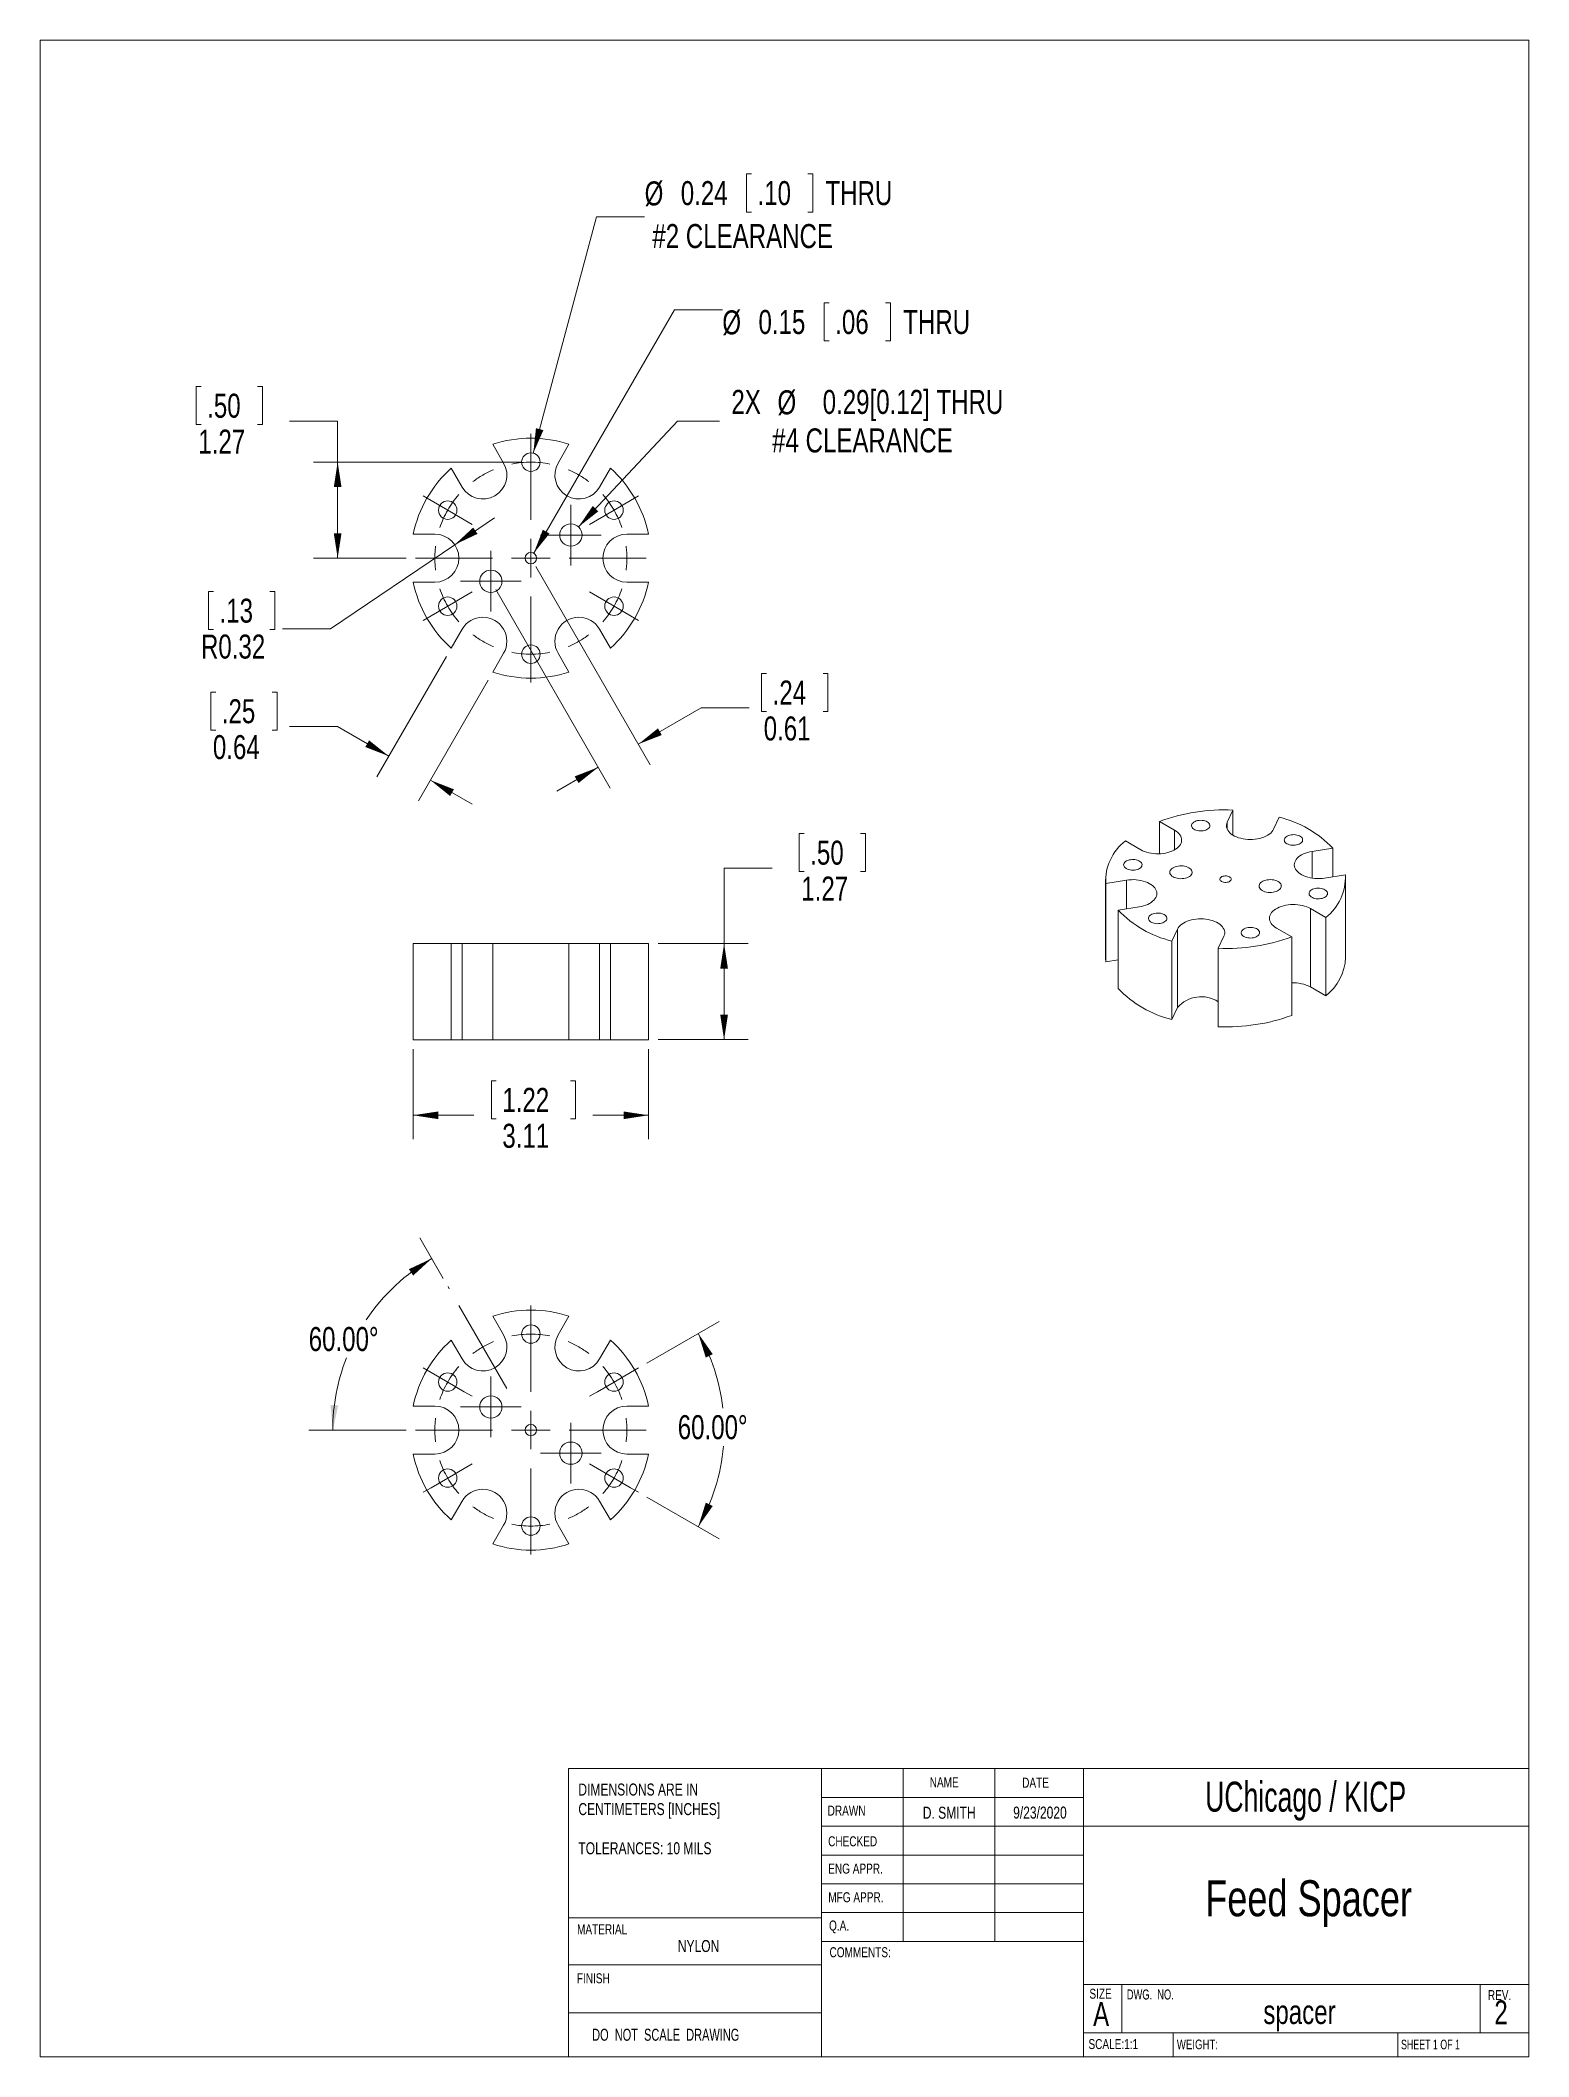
# Model space of a CAD drawing. Header units: millimetres. Extents: x 1 to 20.6, y 0.6 to 27.3.
import ezdxf

# ---------------------------------------------------------------- set-up
doc = ezdxf.new("R2010")
doc.units = ezdxf.units.MM
doc.linetypes.add('CENTERX2', pattern=[2.032, 1.27, -0.254, 0.254, -0.254])
doc.styles.add('SLDTEXTSTYLE0', font='TXT', dxfattribs={"width": 0.75})
doc.styles.add('SLDTEXTSTYLE1', font='TXT', dxfattribs={"width": 0.663})
doc.styles.add('SLDTEXTSTYLE2', font='TXT', dxfattribs={"width": 0.6875})
doc.styles.add('SLDTEXTSTYLE3', font='TXT', dxfattribs={"width": 0.684783})
doc.styles.add('SLDTEXTSTYLE4', font='TXT', dxfattribs={"width": 0.694444})
doc.dimstyles.new('SLDDIMSTYLE0', dxfattribs={"dimtxt": 0.3175, "dimasz": 0.3302, "dimexe": 0, "dimexo": 0.0625, "dimgap": 0.079375, "dimtad": 0, "dimtih": 1, "dimtoh": 1, "dimrnd": 1e-09, "dimzin": 12, "dimdsep": 46, "dimtxsty": 'SLDTEXTSTYLE0', "dimsah": 1, "dimcen": 0.09, "dimadec": 0, "dimazin": 3, "dimtfac": 1, "dimtofl": 0, "dimtmove": 0, "dimatfit": 3, "dimfxl": 1, "dimfrac": 2, "dimtolj": 1, "dimtzin": 12, "dimarcsym": 0})
doc.dimstyles.new('SLDDIMSTYLE1', dxfattribs={"dimtxt": 0.3175, "dimasz": 0.3302, "dimexe": 0, "dimexo": 0.0625, "dimgap": 0.079375, "dimtad": 0, "dimtih": 1, "dimtoh": 1, "dimrnd": 1e-09, "dimdsep": 46, "dimtxsty": 'SLDTEXTSTYLE0', "dimsah": 1, "dimcen": 0.09, "dimadec": 0, "dimazin": 2, "dimtfac": 1, "dimtmove": 0, "dimatfit": 0, "dimfxl": 1, "dimfrac": 2, "dimtolj": 1, "dimtzin": 12, "dimarcsym": 0})
doc.dimstyles.new('SLDDIMSTYLE2', dxfattribs={"dimtxt": 0.3175, "dimasz": 0.3302, "dimexe": 0, "dimexo": 0.0625, "dimgap": 0.079375, "dimtad": 0, "dimtih": 1, "dimtoh": 1, "dimrnd": 1e-09, "dimdsep": 46, "dimtxsty": 'SLDTEXTSTYLE0', "dimsah": 1, "dimcen": 0, "dimadec": 0, "dimazin": 2, "dimtfac": 1, "dimtofl": 0, "dimtmove": 1, "dimatfit": 3, "dimfxl": 1, "dimfrac": 2, "dimtolj": 1, "dimtzin": 12, "dimarcsym": 0})
doc.dimstyles.new('SLDDIMSTYLE3', dxfattribs={"dimtxt": 0.3175, "dimasz": 0.3302, "dimexe": 0, "dimexo": 0.0625, "dimgap": 0.079375, "dimtad": 0, "dimtih": 1, "dimtoh": 1, "dimrnd": 1e-09, "dimdsep": 46, "dimtxsty": 'SLDTEXTSTYLE0', "dimsah": 1, "dimcen": 0, "dimadec": 0, "dimazin": 2, "dimtfac": 1, "dimtofl": 0, "dimtmove": 0, "dimatfit": 3, "dimfxl": 1, "dimfrac": 2, "dimtolj": 1, "dimtzin": 12, "dimarcsym": 0})
doc.dimstyles.new('SLDDIMSTYLE4', dxfattribs={"dimtxt": 0.3175, "dimasz": 0.3302, "dimexe": 0, "dimexo": 0.0625, "dimgap": 0.079375, "dimtad": 0, "dimtih": 1, "dimtoh": 1, "dimrnd": 1e-09, "dimdsep": 46, "dimtxsty": 'SLDTEXTSTYLE0', "dimsah": 1, "dimcen": 0, "dimadec": 0, "dimazin": 2, "dimtfac": 1, "dimtofl": 0, "dimtmove": 0, "dimatfit": 3, "dimfxl": 1, "dimfrac": 2, "dimtolj": 1, "dimtzin": 12, "dimarcsym": 0})
doc.dimstyles.new('SLDDIMSTYLE5', dxfattribs={"dimtxt": 0.3175, "dimasz": 0.3302, "dimexe": 0, "dimexo": 0.0625, "dimgap": 0.079375, "dimtad": 0, "dimtih": 1, "dimtoh": 1, "dimdec": 4, "dimzin": 4, "dimdsep": 46, "dimtxsty": 'SLDTEXTSTYLE0', "dimsah": 1, "dimcen": 0.09, "dimazin": 1, "dimtfac": 1, "dimtofl": 0, "dimtmove": 0, "dimatfit": 3, "dimfxl": 1, "dimfrac": 2, "dimtolj": 1, "dimtzin": 12, "dimarcsym": 0})

# ---------------------------------------------------------------- blocks, each defined once
blk = doc.blocks.new('SW_NOTE_0')
at = {"color": 0, "linetype": 'Continuous', "lineweight": 0, "char_height": 0.15875, "attachment_point": 1, "style": 'SLDTEXTSTYLE0'}
for s, insert in [('DIMENSIONS ARE IN', (0, 0.205)), ('CENTIMETERS [INCHES]', (0, -0.054)), ('TOLERANCES: 10 MILS', (0, -0.572))]:
    blk.add_mtext(s, dxfattribs=dict(at, insert=insert))
blk = doc.blocks.new('_D')
at = {"color": 7, "linetype": 'Continuous', "lineweight": 0}
for p, q in [((5.885, 13.96), (5.885, 12.769)), ((8.996, 13.96), (8.996, 12.769)), ((6.983, 13.544), (6.918, 13.544)), ((6.918, 13.544), (6.918, 13.04)), ((7.965, 13.544), (8.03, 13.544)), ((8.03, 13.544), (8.03, 13.04)), ((5.885, 13.087), (6.688, 13.087)), ((8.996, 13.087), (8.26, 13.087)), ((6.918, 13.04), (6.983, 13.04)), ((8.03, 13.04), (7.965, 13.04))]:
    blk.add_line(p, q, dxfattribs=at)
for points in [[(5.885, 13.087), (6.215, 13.036), (6.215, 13.137)], [(8.996, 13.087), (8.666, 13.137), (8.666, 13.036)]]:
    blk.add_solid(points, dxfattribs=at)
at = {"color": 7, "linetype": 'Continuous', "lineweight": 0, "char_height": 0.3175, "attachment_point": 1, "style": 'SLDTEXTSTYLE0'}
for s, insert in [('1.22', (7.063, 13.449)), ('3.11', (7.063, 12.974))]:
    blk.add_mtext(s, dxfattribs=dict(at, insert=insert))
blk = doc.blocks.new('_D_1')
at = {"color": 7, "linetype": 'Continuous', "lineweight": 0}
for p, q in [((11.054, 16.814), (10.99, 16.814)), ((10.99, 16.814), (10.99, 16.31)), ((11.802, 16.814), (11.866, 16.814)), ((11.866, 16.814), (11.866, 16.31)), ((10.631, 16.357), (9.996, 16.357)), ((9.996, 16.357), (9.996, 15.357)), ((10.99, 16.31), (11.054, 16.31)), ((11.866, 16.31), (11.802, 16.31)), ((9.123, 15.357), (10.313, 15.357)), ((9.996, 15.357), (9.996, 14.087)), ((9.123, 14.087), (10.313, 14.087))]:
    blk.add_line(p, q, dxfattribs=at)
for points in [[(9.996, 15.357), (9.945, 15.026), (10.047, 15.026)], [(9.996, 14.087), (10.047, 14.417), (9.945, 14.417)]]:
    blk.add_solid(points, dxfattribs=at)
at = {"color": 7, "linetype": 'Continuous', "lineweight": 0, "char_height": 0.3175, "attachment_point": 1, "style": 'SLDTEXTSTYLE0'}
for s, insert in [('.50', (11.135, 16.719)), ('1.27', (11.017, 16.244))]:
    blk.add_mtext(s, dxfattribs=dict(at, insert=insert))
blk = doc.blocks.new('_D_2')
at = {"color": 7, "linetype": 'Continuous', "lineweight": 0}
for p, q in [((3.079, 22.726), (3.014, 22.726)), ((3.014, 22.726), (3.014, 22.222)), ((3.827, 22.726), (3.891, 22.726)), ((3.891, 22.726), (3.891, 22.222)), ((3.014, 22.222), (3.079, 22.222)), ((3.891, 22.222), (3.827, 22.222)), ((4.25, 22.269), (4.885, 22.269)), ((4.885, 22.269), (4.885, 21.726)), ((7.313, 21.726), (4.567, 21.726)), ((4.885, 20.456), (4.885, 21.726)), ((5.789, 20.456), (4.567, 20.456))]:
    blk.add_line(p, q, dxfattribs=at)
for points in [[(4.885, 21.726), (4.834, 21.395), (4.936, 21.395)], [(4.885, 20.456), (4.936, 20.786), (4.834, 20.786)]]:
    blk.add_solid(points, dxfattribs=at)
at = {"color": 7, "linetype": 'Continuous', "lineweight": 0, "char_height": 0.3175, "attachment_point": 1, "style": 'SLDTEXTSTYLE0'}
for s, insert in [('.50', (3.159, 22.631)), ('1.27', (3.042, 22.156))]:
    blk.add_mtext(s, dxfattribs=dict(at, insert=insert))
blk = doc.blocks.new('_D_3')
at = {"color": 7, "linetype": 'Continuous', "lineweight": 0}
for p, q in [((7.504, 20.346), (9.02, 17.72)), ((6.975, 20.04), (8.49, 17.415)), ((10.557, 18.932), (10.492, 18.932)), ((10.492, 18.932), (10.492, 18.428)), ((11.305, 18.932), (11.369, 18.932)), ((11.369, 18.932), (11.369, 18.428)), ((8.861, 17.995), (9.692, 18.475)), ((9.692, 18.475), (10.327, 18.475)), ((10.492, 18.428), (10.557, 18.428)), ((11.369, 18.428), (11.305, 18.428)), ((8.332, 17.69), (7.782, 17.372))]:
    blk.add_line(p, q, dxfattribs=at)
for points in [[(8.861, 17.995), (9.172, 18.116), (9.121, 18.204)], [(8.332, 17.69), (8.02, 17.569), (8.071, 17.481)]]:
    blk.add_solid(points, dxfattribs=at)
at = {"color": 7, "linetype": 'Continuous', "lineweight": 0, "char_height": 0.3175, "attachment_point": 1, "style": 'SLDTEXTSTYLE0'}
for s, insert in [('.24', (10.638, 18.837)), ('0.61', (10.52, 18.362))]:
    blk.add_mtext(s, dxfattribs=dict(at, insert=insert))
blk = doc.blocks.new('_D_4')
at = {"color": 7, "linetype": 'Continuous', "lineweight": 0}
for p, q in [((6.324, 19.157), (5.403, 17.562)), ((3.272, 18.685), (3.207, 18.685)), ((3.207, 18.685), (3.207, 18.181)), ((4.02, 18.685), (4.084, 18.685)), ((4.084, 18.685), (4.084, 18.181)), ((6.874, 18.84), (5.953, 17.244)), ((3.207, 18.181), (3.272, 18.181)), ((4.084, 18.181), (4.02, 18.181)), ((4.885, 18.228), (4.25, 18.228)), ((5.562, 17.837), (4.885, 18.228)), ((6.112, 17.519), (6.662, 17.202))]:
    blk.add_line(p, q, dxfattribs=at)
for points in [[(5.562, 17.837), (5.301, 18.046), (5.25, 17.958)], [(6.112, 17.519), (6.372, 17.31), (6.423, 17.398)]]:
    blk.add_solid(points, dxfattribs=at)
at = {"color": 7, "linetype": 'Continuous', "lineweight": 0, "char_height": 0.3175, "attachment_point": 1, "style": 'SLDTEXTSTYLE0'}
for s, insert in [('.25', (3.353, 18.59)), ('0.64', (3.235, 18.115))]:
    blk.add_mtext(s, dxfattribs=dict(at, insert=insert))
blk = doc.blocks.new('_D_5')
at = {"color": 7, "linetype": 'Continuous', "lineweight": 0}
for p, q in [((6.433, 20.634), (6.958, 20.99)), ((6.433, 20.634), (4.79, 19.519)), ((3.242, 20.015), (3.178, 20.015)), ((3.178, 20.015), (3.178, 19.511)), ((3.99, 20.015), (4.055, 20.015)), ((4.055, 20.015), (4.055, 19.511)), ((3.178, 19.511), (3.242, 19.511)), ((4.055, 19.511), (3.99, 19.511)), ((4.79, 19.519), (4.155, 19.519))]:
    blk.add_line(p, q, dxfattribs=at)
blk.add_solid([(6.433, 20.634), (6.735, 20.777), (6.678, 20.861)], dxfattribs=at)
at = {"color": 7, "linetype": 'Continuous', "lineweight": 0, "char_height": 0.3175, "attachment_point": 1, "style": 'SLDTEXTSTYLE0'}
for s, insert in [('.13', (3.323, 19.92)), ('R0.32', (3.077, 19.445))]:
    blk.add_mtext(s, dxfattribs=dict(at, insert=insert))
blk = doc.blocks.new('_D_6')
at = {"color": 7, "linetype": 'Continuous', "lineweight": 0}
for p, q in [((10.357, 25.538), (10.293, 25.538)), ((10.293, 25.538), (10.293, 25.034)), ((11.105, 25.538), (11.17, 25.538)), ((11.17, 25.538), (11.17, 25.034)), ((7.472, 21.843), (8.31, 24.97)), ((8.31, 24.97), (8.945, 24.97)), ((10.293, 25.034), (10.357, 25.034)), ((11.17, 25.034), (11.105, 25.034))]:
    blk.add_line(p, q, dxfattribs=at)
blk.add_solid([(7.472, 21.843), (7.606, 22.149), (7.508, 22.175)], dxfattribs=at)
at = {"color": 7, "linetype": 'Continuous', "lineweight": 0, "char_height": 0.3175, "attachment_point": 1, "style": 'SLDTEXTSTYLE0'}
for s, insert in [('%%c', (8.945, 25.439)), ('0.24', (9.423, 25.443)), ('.10', (10.438, 25.443)), ('THRU', (11.337, 25.443)), ('#2 CLEARANCE', (9.047, 24.875))]:
    blk.add_mtext(s, dxfattribs=dict(at, insert=insert))
blk = doc.blocks.new('_D_7')
at = {"color": 7, "linetype": 'Continuous', "lineweight": 0}
for p, q in [((7.478, 20.52), (9.338, 23.742)), ((9.338, 23.742), (9.973, 23.742)), ((11.385, 23.833), (11.321, 23.833)), ((11.321, 23.833), (11.321, 23.329)), ((12.133, 23.833), (12.198, 23.833)), ((12.198, 23.833), (12.198, 23.329)), ((11.321, 23.329), (11.385, 23.329)), ((12.198, 23.329), (12.133, 23.329))]:
    blk.add_line(p, q, dxfattribs=at)
blk.add_solid([(7.478, 20.52), (7.687, 20.781), (7.599, 20.832)], dxfattribs=at)
at = {"color": 7, "linetype": 'Continuous', "lineweight": 0, "char_height": 0.3175, "attachment_point": 1, "style": 'SLDTEXTSTYLE0'}
for s, insert in [('%%c', (9.973, 23.733)), ('0.15', (10.451, 23.738)), ('.06', (11.466, 23.738)), ('THRU', (12.365, 23.738))]:
    blk.add_mtext(s, dxfattribs=dict(at, insert=insert))
blk = doc.blocks.new('_D_8')
at = {"color": 7, "linetype": 'Continuous', "lineweight": 0}
for p, q in [((8.07, 20.869), (9.378, 22.269)), ((9.378, 22.269), (9.934, 22.269))]:
    blk.add_line(p, q, dxfattribs=at)
blk.add_solid([(8.07, 20.869), (8.333, 21.075), (8.258, 21.145)], dxfattribs=at)
at = {"color": 7, "linetype": 'Continuous', "lineweight": 0, "char_height": 0.3175, "attachment_point": 1, "style": 'SLDTEXTSTYLE0'}
for s, insert in [('2X', (10.093, 22.681)), ('%%c', (10.702, 22.676)), ('0.29[0.12] THRU', (11.3, 22.681)), ('#4 CLEARANCE', (10.631, 22.172))]:
    blk.add_mtext(s, dxfattribs=dict(at, insert=insert))
blk = doc.blocks.new('SW_CENTERMARKSYMBOL_0')
at = {"color": 0, "linetype": 'Continuous', "lineweight": 0}
for p, q in [((-1.1, 0.889), (-1.1, 1.011)), ((-1.1, -0.127), (-1.1, 0.889)), ((-1.1, 0.635), (-1.1, 0.889)), ((-1.1, 0.635), (-1.1, 0.381)), ((-1.1, 0.381), (-1.1, 0.259)), ((-2.42, 0.127), (-2.525, 0.188)), ((-2.2, 0), (-2.42, 0.127)), ((-2.2, 0), (-1.98, -0.127)), ((0, 0), (-0.22, -0.127)), ((0, 0), (0.22, 0.127)), ((0.22, 0.127), (0.326, 0.188)), ((-1.98, -0.127), (-1.874, -0.188)), ((-0.22, -0.127), (-0.326, -0.188)), ((-1.1, -0.635), (-1.1, -0.381)), ((-1.608, -0.635), (-2.624, -0.635)), ((-1.1, -0.635), (-1.354, -0.635)), ((-1.1, -0.635), (-1.1, -0.889)), ((-1.1, -0.635), (-0.846, -0.635)), ((-0.592, -0.635), (0.424, -0.635)), ((-2.2, -1.27), (-2.42, -1.397)), ((-2.2, -1.27), (-1.98, -1.143)), ((-1.98, -1.143), (-1.874, -1.082)), ((-1.1, -1.143), (-1.1, -2.159)), ((-0.22, -1.143), (-0.326, -1.082)), ((0, -1.27), (-0.22, -1.143)), ((0, -1.27), (0.22, -1.397)), ((-2.42, -1.397), (-2.525, -1.458)), ((-1.1, -1.651), (-1.1, -1.529)), ((0.22, -1.397), (0.326, -1.458)), ((-1.1, -1.905), (-1.1, -1.651)), ((-1.1, -1.905), (-1.1, -2.159)), ((-1.1, -2.159), (-1.1, -2.281))]:
    blk.add_line(p, q, dxfattribs=at)
at = {"color": 0, "linetype": 'CENTERX2', "lineweight": 0}
for start, end in [(112.9183, 127.0817), (52.9183, 67.0817), (172.9183, 187.0817), (352.9183, 7.0817), (232.9183, 247.0817), (292.9183, 307.0817)]:
    blk.add_arc((-1.1, -0.635), 1.27, start, end, dxfattribs=at)
at = {"color": 0, "linetype": 'Continuous', "lineweight": 0}
for start, end in [(90, 101.4592), (78.5408, 90), (150, 161.4592), (138.5408, 150), (30, 41.4592), (18.5408, 30), (198.5408, 210), (330, 341.4592), (210, 221.4592), (318.5408, 330), (258.5408, 270), (270, 281.4592)]:
    blk.add_arc((-1.1, -0.635), 1.27, start, end, dxfattribs=at)
blk = doc.blocks.new('SW_CENTERMARKSYMBOL_1')
at = {"color": 0, "linetype": 'Continuous', "lineweight": 0}
for p, q in [((0, 0.254), (0, 0.40132)), ((-0.254, 0), (-0.40132, 0)), ((0, 0), (-0.254, 0)), ((0, 0), (0, 0.254)), ((0, 0), (0, -0.254)), ((0, 0), (0.254, 0)), ((0.254, 0), (0.40132, 0)), ((0, -0.254), (0, -0.40132))]:
    blk.add_line(p, q, dxfattribs=at)
blk = doc.blocks.new('SW_CENTERMARKSYMBOL_2')
at = {"color": 0, "linetype": 'Continuous', "lineweight": 0}
for p, q in [((0, 0.254), (0, 0.40132)), ((-0.254, 0), (-0.40132, 0)), ((0, 0), (-0.254, 0)), ((0, 0), (0, 0.254)), ((0, 0), (0, -0.254)), ((0, 0), (0.254, 0)), ((0.254, 0), (0.40132, 0)), ((0, -0.254), (0, -0.40132))]:
    blk.add_line(p, q, dxfattribs=at)
blk = doc.blocks.new('_D_9')
at = {"color": 7, "linetype": 'Continuous', "lineweight": 0}
for p, q in [((6.282, 10.93), (5.972, 11.467)), ((5.789, 8.923), (4.503, 8.923))]:
    blk.add_line(p, q, dxfattribs=at)
for start, end in [(120, 146.1886), (158.6504, 180)]:
    blk.add_arc((7.44, 8.923), 2.62, start, end, dxfattribs=at)
for points in [[(6.13, 11.192), (5.827, 11.051), (5.884, 10.967)], [(4.821, 8.923), (4.892, 9.249), (4.791, 9.256)]]:
    blk.add_solid(points, dxfattribs=at)
at = {"color": 7, "linetype": 'Continuous', "lineweight": 0, "insert": (4.502, 10.286), "char_height": 0.3175, "attachment_point": 1, "style": 'SLDTEXTSTYLE0'}
blk.add_mtext('60.00°', dxfattribs=at)
blk = doc.blocks.new('_D_10')
at = {"color": 7, "linetype": 'Continuous', "lineweight": 0}
for p, q in [((8.976, 9.809), (9.929, 10.359)), ((8.976, 8.036), (9.929, 7.486))]:
    blk.add_line(p, q, dxfattribs=at)
for start, end in [(6.5576, 30), (330, 355.2382)]:
    blk.add_arc((7.44, 8.923), 2.556, start, end, dxfattribs=at)
for points in [[(9.654, 10.201), (9.754, 9.882), (9.846, 9.927)], [(9.654, 7.645), (9.846, 7.918), (9.754, 7.963)]]:
    blk.add_solid(points, dxfattribs=at)
at = {"color": 7, "linetype": 'Continuous', "lineweight": 0, "insert": (9.383, 9.12), "char_height": 0.3175, "attachment_point": 1, "style": 'SLDTEXTSTYLE0'}
blk.add_mtext('60.00°', dxfattribs=at)
blk = doc.blocks.new('SW_CENTERMARKSYMBOL_3')
at = {"color": 0, "linetype": 'Continuous', "lineweight": 0}
for p, q in [((-1.1, 2.159), (-1.1, 2.281)), ((-1.1, 1.143), (-1.1, 2.159)), ((-1.1, 1.905), (-1.1, 2.159)), ((-1.1, 1.905), (-1.1, 1.651)), ((-1.1, 1.651), (-1.1, 1.529)), ((-2.42, 1.397), (-2.525, 1.458)), ((-2.2, 1.27), (-2.42, 1.397)), ((0, 1.27), (0.22, 1.397)), ((0.22, 1.397), (0.326, 1.458)), ((-2.2, 1.27), (-1.98, 1.143)), ((-1.98, 1.143), (-1.874, 1.082)), ((-0.22, 1.143), (-0.326, 1.082)), ((0, 1.27), (-0.22, 1.143)), ((-1.1, 0.635), (-1.1, 0.889)), ((-1.608, 0.635), (-2.624, 0.635)), ((-1.1, 0.635), (-1.354, 0.635)), ((-1.1, 0.635), (-1.1, 0.381)), ((-1.1, 0.635), (-0.846, 0.635)), ((-0.592, 0.635), (0.424, 0.635)), ((-2.2, 0), (-2.42, -0.127)), ((-2.2, 0), (-1.98, 0.127)), ((-1.98, 0.127), (-1.874, 0.188)), ((-1.1, 0.127), (-1.1, -0.889)), ((-0.22, 0.127), (-0.326, 0.188)), ((0, 0), (-0.22, 0.127)), ((0, 0), (0.22, -0.127)), ((-2.42, -0.127), (-2.525, -0.188)), ((-1.1, -0.381), (-1.1, -0.259)), ((0.22, -0.127), (0.326, -0.188)), ((-1.1, -0.635), (-1.1, -0.381)), ((-1.1, -0.635), (-1.1, -0.889)), ((-1.1, -0.889), (-1.1, -1.011))]:
    blk.add_line(p, q, dxfattribs=at)
for start, end in [(90, 101.4592), (78.5408, 90), (138.5408, 150), (30, 41.4592), (150, 161.4592), (18.5408, 30), (198.5408, 210), (210, 221.4592), (318.5408, 330), (330, 341.4592), (258.5408, 270), (270, 281.4592)]:
    blk.add_arc((-1.1, 0.635), 1.27, start, end, dxfattribs=at)
at = {"color": 0, "linetype": 'CENTERX2', "lineweight": 0}
for start, end in [(112.9183, 127.0817), (52.9183, 67.0817), (172.9183, 187.0817), (352.9183, 7.0817), (232.9183, 247.0817), (292.9183, 307.0817)]:
    blk.add_arc((-1.1, 0.635), 1.27, start, end, dxfattribs=at)
blk = doc.blocks.new('SW_CENTERMARKSYMBOL_4')
at = {"color": 0, "linetype": 'Continuous', "lineweight": 0}
for p, q in [((0, 0.254), (0, 0.40132)), ((-0.254, 0), (-0.40132, 0)), ((0, 0), (-0.254, 0)), ((0, 0), (0, 0.254)), ((0, 0), (0, -0.254)), ((0, 0), (0.254, 0)), ((0.254, 0), (0.40132, 0)), ((0, -0.254), (0, -0.40132))]:
    blk.add_line(p, q, dxfattribs=at)
blk = doc.blocks.new('SW_CENTERMARKSYMBOL_5')
at = {"color": 0, "linetype": 'Continuous', "lineweight": 0}
for p, q in [((0, 0.254), (0, 0.40132)), ((-0.254, 0), (-0.40132, 0)), ((0, 0), (-0.254, 0)), ((0, 0), (0, 0.254)), ((0, 0), (0, -0.254)), ((0, 0), (0.254, 0)), ((0.254, 0), (0.40132, 0)), ((0, -0.254), (0, -0.40132))]:
    blk.add_line(p, q, dxfattribs=at)

msp = doc.modelspace()

# ---------------------------------------------------------------- linework, layer by layer
at = {"color": 7, "linetype": 'Continuous', "lineweight": 0}
for p, q in [((0.9525, 27.305), (20.6375, 27.305)), ((0.9525, 27.305), (0.9525, 0.635)), ((20.6375, 0.635), (20.6375, 27.305)), ((7.9375, 0.635), (7.9375, 4.445)), ((7.9375, 4.445), (20.6375, 4.445)), ((11.28265, 4.445), (11.28265, 0.635)), ((12.366, 4.445), (12.366, 2.159)), ((13.57514, 4.445), (13.57514, 2.159)), ((14.74889, 4.445), (14.74889, 0.635)), ((11.28265, 4.064), (14.74889, 4.064)), ((11.28265, 3.683), (20.6375, 3.683)), ((11.28265, 3.302), (14.74889, 3.302)), ((11.28265, 2.921), (14.74889, 2.921)), ((11.28265, 2.47051), (7.9375, 2.47051)), ((11.28265, 2.54), (14.74889, 2.54)), ((11.28265, 2.159), (14.74889, 2.159)), ((7.9375, 1.84772), (11.28265, 1.84772)), ((14.74889, 1.5875), (20.6375, 1.5875)), ((15.25869, 1.5875), (15.25869, 0.9525)), ((19.99444, 1.5875), (19.99444, 0.9525)), ((7.9375, 1.21272), (11.28265, 1.21272)), ((14.74889, 0.9525), (20.6375, 0.9525)), ((15.93649, 0.9525), (15.93649, 0.635)), ((18.90687, 0.9525), (18.90687, 0.635)), ((20.6375, 0.635), (0.9525, 0.635))]:
    msp.add_line(p, q, dxfattribs=at)
at = {"color": 7, "linetype": 'Continuous', "lineweight": 15}
for p, q in [((7.08024, 21.71421), (6.93753, 21.96139)), ((7.80031, 21.71421), (7.94303, 21.96139)), ((6.53031, 21.39671), (6.3876, 21.64389)), ((8.35024, 21.39671), (8.49295, 21.64389)), ((6.17028, 20.7731), (5.88485, 20.7731)), ((8.71028, 20.7731), (8.9957, 20.7731)), ((6.17028, 20.1381), (5.88485, 20.1381)), ((8.71028, 20.1381), (8.9957, 20.1381)), ((6.53031, 19.5145), (6.3876, 19.26731)), ((8.35024, 19.5145), (8.49295, 19.26731)), ((7.08024, 19.197), (6.93753, 18.94981)), ((7.80031, 19.197), (7.94303, 18.94981)), ((16.65061, 16.96542), (16.72448, 17.12458)), ((16.72448, 16.79335), (16.72448, 17.12458)), ((15.95507, 16.85783), (15.75324, 16.97435)), ((15.75324, 16.54541), (15.75324, 16.97435)), ((17.26397, 16.87054), (17.33784, 17.0297)), ((15.50606, 16.59862), (15.30423, 16.71514)), ((17.77314, 16.57661), (18.04884, 16.61925)), ((18.04884, 16.23974), (18.04884, 16.61925)), ((15.04109, 16.20981), (15.04109, 15.1728)), ((15.31969, 16.1971), (15.04399, 16.15445)), ((15.04399, 15.11745), (15.04399, 16.15445)), ((17.93749, 16.22252), (18.21319, 16.26517)), ((18.21609, 15.1728), (18.21609, 16.20981)), ((15.48404, 15.84301), (15.20834, 15.80037)), ((15.20834, 14.76336), (15.20834, 15.80037)), ((17.75112, 15.821), (17.95295, 15.70448)), ((17.75112, 14.78399), (17.75112, 15.821)), ((15.99321, 15.54907), (15.91933, 15.38992)), ((15.99321, 14.51207), (15.99321, 15.54907)), ((17.30211, 15.56179), (17.50393, 15.44527)), ((17.95295, 14.66748), (17.95295, 15.70448)), ((5.88485, 14.0867), (5.88485, 15.3567)), ((5.88485, 15.3567), (6.3876, 15.3567)), ((6.3876, 14.0867), (6.3876, 15.3567)), ((6.53031, 15.3567), (6.3876, 15.3567)), ((6.53031, 14.0867), (6.53031, 15.3567)), ((6.93753, 15.3567), (6.53031, 15.3567)), ((6.93753, 14.0867), (6.93753, 15.3567)), ((6.93753, 15.3567), (7.94303, 15.3567)), ((7.94303, 14.0867), (7.94303, 15.3567)), ((8.35024, 15.3567), (7.94303, 15.3567)), ((8.35024, 14.0867), (8.35024, 15.3567)), ((8.35024, 15.3567), (8.49295, 15.3567)), ((8.49295, 14.0867), (8.49295, 15.3567)), ((8.49295, 15.3567), (8.9957, 15.3567)), ((8.9957, 14.0867), (8.9957, 15.3567)), ((15.91933, 14.35291), (15.91933, 15.38992)), ((16.60657, 15.4542), (16.5327, 15.29504)), ((16.5327, 14.25803), (16.5327, 15.29504)), ((17.50393, 14.40827), (17.50393, 15.44527)), ((15.20834, 15.14287), (15.04399, 15.11745)), ((17.75112, 14.78399), (17.95295, 14.66748)), ((15.99321, 14.51207), (15.91933, 14.35291)), ((5.88485, 14.0867), (6.3876, 14.0867)), ((6.53031, 14.0867), (6.3876, 14.0867)), ((6.93753, 14.0867), (6.53031, 14.0867)), ((6.93753, 14.0867), (7.94303, 14.0867)), ((8.35024, 14.0867), (7.94303, 14.0867)), ((8.35024, 14.0867), (8.49295, 14.0867)), ((8.49295, 14.0867), (8.9957, 14.0867)), ((7.08024, 10.18146), (6.93753, 10.42865)), ((7.80031, 10.18146), (7.94303, 10.42865)), ((6.53031, 9.86396), (6.3876, 10.11115)), ((8.35024, 9.86396), (8.49295, 10.11115)), ((6.17028, 9.24036), (5.88485, 9.24036)), ((8.71028, 9.24036), (8.9957, 9.24036)), ((6.17028, 8.60536), (5.88485, 8.60536)), ((8.71028, 8.60536), (8.9957, 8.60536)), ((6.53031, 7.98176), (6.3876, 7.73457)), ((8.35024, 7.98176), (8.49295, 7.73457)), ((7.08024, 7.66426), (6.93753, 7.41707)), ((7.80031, 7.66426), (7.94303, 7.41707))]:
    msp.add_line(p, q, dxfattribs=at)
at = {"color": 8, "linetype": 'Continuous', "lineweight": 15}
for p, q in [((15.95507, 16.59862), (15.95507, 16.85783)), ((16.65061, 16.87054), (16.65061, 16.96542)), ((17.77314, 16.22252), (17.77314, 16.57661)), ((15.31969, 15.81759), (15.31969, 16.1971))]:
    msp.add_line(p, q, dxfattribs=at)
at = {"color": 7, "linetype": 'CENTERX2', "lineweight": 0}
msp.add_line((7.12278, 9.47279), (6.34506, 10.81982), dxfattribs=at)
at = {"color": 7, "linetype": 'Continuous', "lineweight": 15, "flags": 128}
for points in [[(15.50606, 16.59862), (15.52992, 16.58618), (15.55585, 16.57519), (15.58356, 16.56577), (15.61279, 16.55802), (15.64322, 16.55201), (15.67455, 16.54781), (15.70645, 16.54547), (15.73861, 16.545), (15.77068, 16.54641), (15.80233, 16.54968), (15.83326, 16.55479), (15.86312, 16.56168), (15.89163, 16.57028), (15.91848, 16.58049), (15.94341, 16.59223), (15.96615, 16.60535), (15.98648, 16.61974), (16.00418, 16.63525), (16.01907, 16.6517), (16.031, 16.66895), (16.03985, 16.6868), (16.04552, 16.70507), (16.04796, 16.72359), (16.04715, 16.74215), (16.04308, 16.76056), (16.03581, 16.77865), (16.02541, 16.79622), (16.01198, 16.81309), (15.99567, 16.82909), (15.97663, 16.84406), (15.95507, 16.85783)], [(16.33144, 16.85), (16.34993, 16.8538), (16.36711, 16.85927), (16.38256, 16.86625), (16.39586, 16.87458), (16.40668, 16.88403), (16.41473, 16.89436), (16.41981, 16.9053), (16.42178, 16.91657), (16.4206, 16.92787), (16.41629, 16.93892), (16.40896, 16.94943), (16.39881, 16.95912), (16.3861, 16.96775), (16.37115, 16.97509), (16.35436, 16.98095), (16.33616, 16.98518), (16.31702, 16.98767), (16.29743, 16.98835), (16.27791, 16.98721), (16.25896, 16.98428), (16.24107, 16.97963), (16.2247, 16.97339), (16.21028, 16.96571), (16.19818, 16.95679), (16.18871, 16.94687), (16.18212, 16.9362), (16.17859, 16.92506), (16.17819, 16.91373), (16.18095, 16.90252), (16.18679, 16.89171), (16.19555, 16.88157), (16.20702, 16.87238), (16.2209, 16.86437), (16.23682, 16.85775), (16.25437, 16.85269), (16.2731, 16.84932), (16.29253, 16.84773), (16.31214, 16.84796), (16.33144, 16.85)], [(16.65061, 16.96542), (16.64387, 16.94727), (16.64034, 16.92881), (16.64007, 16.91025), (16.64306, 16.89176), (16.64926, 16.87354), (16.65863, 16.85578), (16.67107, 16.83866), (16.68644, 16.82235), (16.70459, 16.80702), (16.72533, 16.79283), (16.74845, 16.77992), (16.77372, 16.76844), (16.80087, 16.75848), (16.82962, 16.75017), (16.85969, 16.74357), (16.89075, 16.73876), (16.9225, 16.7358), (16.95461, 16.7347), (16.98674, 16.73548), (17.01857, 16.73814), (17.04978, 16.74264), (17.08003, 16.74894), (17.10902, 16.75698), (17.13646, 16.76667), (17.16206, 16.77791), (17.18556, 16.79059), (17.20671, 16.80457), (17.22531, 16.81972), (17.24115, 16.83588), (17.25408, 16.85288), (17.26397, 16.87054)], [(17.4404, 16.67846), (17.45535, 16.67112), (17.47214, 16.66526), (17.49034, 16.66103), (17.50948, 16.65854), (17.52907, 16.65786), (17.54859, 16.659), (17.56754, 16.66193), (17.58544, 16.66658), (17.60181, 16.67282), (17.61623, 16.6805), (17.62833, 16.68942), (17.63779, 16.69934), (17.64438, 16.71001), (17.64792, 16.72115), (17.64831, 16.73248), (17.64556, 16.74369), (17.63972, 16.75451), (17.63095, 16.76464), (17.61948, 16.77383), (17.60561, 16.78184), (17.58969, 16.78846), (17.57213, 16.79352), (17.5534, 16.79689), (17.53398, 16.79848), (17.51436, 16.79826), (17.49506, 16.79621), (17.47658, 16.79241), (17.45939, 16.78695), (17.44395, 16.77996), (17.43064, 16.77164), (17.41982, 16.76219), (17.41177, 16.75186), (17.40669, 16.74092), (17.40472, 16.72965), (17.4059, 16.71834), (17.41022, 16.70729), (17.41754, 16.69678), (17.42769, 16.68709), (17.4404, 16.67846)], [(17.77314, 16.57661), (17.74253, 16.5709), (17.71309, 16.56343), (17.6851, 16.55429), (17.65886, 16.54355), (17.63463, 16.53134), (17.61267, 16.51777), (17.5932, 16.503), (17.57642, 16.48716), (17.5625, 16.47042), (17.55158, 16.45296), (17.54379, 16.43494), (17.53918, 16.41657), (17.53783, 16.39802), (17.53973, 16.37948), (17.54486, 16.36115), (17.55319, 16.34322), (17.56461, 16.32586), (17.57902, 16.30926), (17.59626, 16.29359), (17.61616, 16.279), (17.63852, 16.26566), (17.6631, 16.25368), (17.68965, 16.2432), (17.7179, 16.23433), (17.74756, 16.22715), (17.77833, 16.22174), (17.80989, 16.21816), (17.84191, 16.21644), (17.87407, 16.2166), (17.90604, 16.21863), (17.93749, 16.22252)], [(15.51963, 16.38135), (15.52317, 16.39249), (15.52356, 16.40381), (15.5208, 16.41503), (15.51497, 16.42584), (15.5062, 16.43598), (15.49473, 16.44517), (15.48086, 16.45318), (15.46494, 16.4598), (15.44738, 16.46486), (15.42865, 16.46823), (15.40922, 16.46982), (15.38961, 16.46959), (15.37031, 16.46755), (15.35183, 16.46375), (15.33464, 16.45828), (15.31919, 16.4513), (15.30589, 16.44297), (15.29507, 16.43352), (15.28702, 16.42319), (15.28194, 16.41225), (15.27997, 16.40098), (15.28115, 16.38968), (15.28546, 16.37863), (15.29279, 16.36812), (15.30294, 16.35842), (15.31565, 16.3498), (15.3306, 16.34246), (15.34739, 16.3366), (15.36559, 16.33237), (15.38473, 16.32988), (15.40432, 16.3292), (15.42384, 16.33033), (15.44279, 16.33327), (15.46068, 16.33791), (15.47705, 16.34416), (15.49148, 16.35184), (15.50358, 16.36076), (15.51304, 16.37068), (15.51963, 16.38135)], [(16.14258, 16.36124), (16.15694, 16.3516), (16.16866, 16.34084), (16.17746, 16.32919), (16.18316, 16.31691), (16.18563, 16.30428), (16.1848, 16.29158), (16.18071, 16.27909), (16.17344, 16.26709), (16.16315, 16.25585), (16.15007, 16.24563), (16.1345, 16.23664), (16.11679, 16.22909), (16.09732, 16.22315), (16.07654, 16.21895), (16.0549, 16.21659), (16.0329, 16.21611), (16.01102, 16.21754), (15.98975, 16.22083), (15.96957, 16.22591), (15.95093, 16.23267), (15.93424, 16.24096), (15.91988, 16.2506), (15.90816, 16.26136), (15.89936, 16.27301), (15.89366, 16.28529), (15.89119, 16.29792), (15.89201, 16.31062), (15.89611, 16.32311), (15.90338, 16.33511), (15.91367, 16.34635), (15.92674, 16.35658), (15.94231, 16.36556), (15.96003, 16.37311), (15.9795, 16.37905), (16.00028, 16.38325), (16.02191, 16.38561), (16.04392, 16.38609), (16.0658, 16.38466), (16.08707, 16.38137), (16.10725, 16.37629), (16.12589, 16.36953), (16.14258, 16.36124)], [(15.48404, 15.84301), (15.51464, 15.84872), (15.54409, 15.85618), (15.57208, 15.86533), (15.59832, 15.87607), (15.62255, 15.88828), (15.64451, 15.90184), (15.66398, 15.91662), (15.68076, 15.93246), (15.69468, 15.9492), (15.70559, 15.96666), (15.71339, 15.98468), (15.71799, 16.00305), (15.71935, 16.0216), (15.71745, 16.04014), (15.71231, 16.05847), (15.70399, 16.0764), (15.69256, 16.09376), (15.67816, 16.11036), (15.66091, 16.12603), (15.64101, 16.14061), (15.61866, 16.15396), (15.59408, 16.16594), (15.56753, 16.17642), (15.53928, 16.18529), (15.50961, 16.19247), (15.47885, 16.19787), (15.44729, 16.20146), (15.41527, 16.20318), (15.3831, 16.20302), (15.35114, 16.20099), (15.31969, 16.1971)], [(16.57561, 16.17922), (16.58778, 16.17353), (16.60174, 16.16943), (16.61687, 16.16709), (16.63251, 16.16661), (16.64798, 16.16803), (16.66261, 16.17127), (16.67574, 16.17619), (16.68682, 16.18259), (16.69535, 16.19017), (16.70097, 16.19861), (16.70342, 16.20755), (16.7026, 16.21658), (16.69854, 16.22531), (16.69143, 16.23337), (16.68157, 16.2404), (16.6694, 16.24609), (16.65544, 16.25019), (16.64031, 16.25253), (16.62467, 16.25301), (16.6092, 16.25159), (16.59457, 16.24835), (16.58143, 16.24343), (16.57036, 16.23703), (16.56183, 16.22945), (16.55621, 16.22101), (16.55376, 16.21207), (16.55458, 16.20304), (16.55864, 16.19431), (16.56575, 16.18625), (16.57561, 16.17922)], [(17.32294, 16.17865), (17.3373, 16.16902), (17.34902, 16.15826), (17.35782, 16.14661), (17.36352, 16.13433), (17.36599, 16.1217), (17.36516, 16.109), (17.36107, 16.09651), (17.3538, 16.08451), (17.34351, 16.07327), (17.33043, 16.06304), (17.31486, 16.05406), (17.29715, 16.04651), (17.27768, 16.04057), (17.2569, 16.03637), (17.23526, 16.03401), (17.21326, 16.03353), (17.19138, 16.03495), (17.17011, 16.03824), (17.14993, 16.04333), (17.13129, 16.05009), (17.1146, 16.05838), (17.10024, 16.06802), (17.08852, 16.07878), (17.07972, 16.09043), (17.07402, 16.10271), (17.07155, 16.11534), (17.07238, 16.12804), (17.07647, 16.14053), (17.08374, 16.15253), (17.09403, 16.16377), (17.10711, 16.17399), (17.12267, 16.18298), (17.14039, 16.19053), (17.15986, 16.19647), (17.18064, 16.20067), (17.20228, 16.20303), (17.22428, 16.2035), (17.24616, 16.20208), (17.26743, 16.19879), (17.28761, 16.19371), (17.30625, 16.18695), (17.32294, 16.17865)], [(17.73755, 16.03827), (17.73401, 16.02713), (17.73362, 16.01581), (17.73637, 16.00459), (17.74221, 15.99378), (17.75098, 15.98364), (17.76245, 15.97445), (17.77632, 15.96644), (17.79224, 15.95982), (17.80979, 15.95476), (17.82853, 15.95139), (17.84795, 15.9498), (17.86757, 15.95003), (17.88687, 15.95207), (17.90535, 15.95587), (17.92254, 15.96134), (17.93798, 15.96832), (17.95129, 15.97665), (17.96211, 15.9861), (17.97016, 15.99643), (17.97524, 16.00737), (17.97721, 16.01864), (17.97603, 16.02994), (17.97171, 16.04099), (17.96439, 16.0515), (17.95424, 16.0612), (17.94153, 16.06982), (17.92658, 16.07716), (17.90979, 16.08302), (17.89159, 16.08725), (17.87244, 16.08974), (17.85286, 16.09042), (17.83334, 16.08929), (17.81439, 16.08635), (17.79649, 16.0817), (17.78012, 16.07546), (17.7657, 16.06778), (17.7536, 16.05886), (17.74414, 16.04894), (17.73755, 16.03827)], [(15.81677, 15.74116), (15.80183, 15.7485), (15.78504, 15.75436), (15.76684, 15.75859), (15.74769, 15.76108), (15.72811, 15.76176), (15.70859, 15.76062), (15.68963, 15.75769), (15.67174, 15.75304), (15.65537, 15.74679), (15.64095, 15.73911), (15.62885, 15.7302), (15.61938, 15.72028), (15.6128, 15.70961), (15.60926, 15.69847), (15.60887, 15.68714), (15.61162, 15.67593), (15.61746, 15.66511), (15.62623, 15.65498), (15.6377, 15.64579), (15.65157, 15.63778), (15.66749, 15.63116), (15.68504, 15.6261), (15.70378, 15.62273), (15.7232, 15.62114), (15.74282, 15.62136), (15.76212, 15.62341), (15.7806, 15.62721), (15.79779, 15.63267), (15.81323, 15.63966), (15.82654, 15.64798), (15.83736, 15.65743), (15.84541, 15.66776), (15.85049, 15.6787), (15.85246, 15.68997), (15.85127, 15.70128), (15.84696, 15.71233), (15.83964, 15.72284), (15.82949, 15.73253), (15.81677, 15.74116)], [(17.75112, 15.821), (17.72726, 15.83344), (17.70133, 15.84443), (17.67362, 15.85385), (17.64439, 15.8616), (17.61396, 15.86761), (17.58263, 15.8718), (17.55072, 15.87415), (17.51857, 15.87462), (17.4865, 15.87321), (17.45484, 15.86994), (17.42392, 15.86483), (17.39406, 15.85794), (17.36555, 15.84934), (17.33869, 15.83913), (17.31377, 15.82739), (17.29103, 15.81426), (17.2707, 15.79987), (17.253, 15.78437), (17.23811, 15.76792), (17.22618, 15.75067), (17.21733, 15.73282), (17.21166, 15.71455), (17.20922, 15.69603), (17.21003, 15.67747), (17.21409, 15.65905), (17.22136, 15.64097), (17.23177, 15.6234), (17.2452, 15.60653), (17.26151, 15.59053), (17.28055, 15.57556), (17.30211, 15.56179)], [(16.60657, 15.4542), (16.61331, 15.47235), (16.61683, 15.49081), (16.61711, 15.50937), (16.61412, 15.52786), (16.60791, 15.54608), (16.59855, 15.56384), (16.58611, 15.58096), (16.57074, 15.59727), (16.55259, 15.6126), (16.53185, 15.62679), (16.50873, 15.63969), (16.48346, 15.65118), (16.45631, 15.66114), (16.42756, 15.66945), (16.39749, 15.67605), (16.36643, 15.68085), (16.33468, 15.68382), (16.30257, 15.68492), (16.27044, 15.68413), (16.23861, 15.68148), (16.2074, 15.67698), (16.17715, 15.67067), (16.14816, 15.66264), (16.12072, 15.65295), (16.09512, 15.64171), (16.07162, 15.62903), (16.05047, 15.61505), (16.03187, 15.5999), (16.01603, 15.58374), (16.00309, 15.56674), (15.99321, 15.54907)], [(16.92573, 15.56962), (16.90725, 15.56582), (16.89007, 15.56035), (16.87462, 15.55337), (16.86132, 15.54504), (16.8505, 15.53559), (16.84244, 15.52526), (16.83737, 15.51432), (16.83539, 15.50305), (16.83658, 15.49175), (16.84089, 15.4807), (16.84822, 15.47019), (16.85837, 15.4605), (16.87108, 15.45187), (16.88602, 15.44453), (16.90282, 15.43867), (16.92102, 15.43444), (16.94016, 15.43195), (16.95974, 15.43127), (16.97927, 15.43241), (16.99822, 15.43534), (17.01611, 15.43999), (17.03248, 15.44623), (17.0469, 15.45391), (17.059, 15.46283), (17.06847, 15.47275), (17.07505, 15.48342), (17.07859, 15.49456), (17.07899, 15.50589), (17.07623, 15.5171), (17.07039, 15.52791), (17.06163, 15.53805), (17.05016, 15.54724), (17.03628, 15.55525), (17.02036, 15.56187), (17.00281, 15.56693), (16.98408, 15.5703), (16.96465, 15.57189), (16.94503, 15.57166), (16.92573, 15.56962)], [(15.04109, 15.1728), (15.04125, 15.1596), (15.04399, 15.11745)]]:
    msp.add_lwpolyline(points, dxfattribs=at)
at = {"color": 7, "linetype": 'Continuous', "lineweight": 15}
for centre, radius in [((7.44028, 21.7256), 0.12192), ((6.34042, 21.0906), 0.12192), ((8.54013, 21.0906), 0.12192), ((7.96942, 20.7611), 0.14732), ((6.91113, 20.1501), 0.14732), ((7.44028, 20.4556), 0.07493), ((6.34042, 19.8206), 0.12192), ((8.54013, 19.8206), 0.12192), ((7.44028, 19.1856), 0.12192), ((7.44028, 10.19286), 0.12192), ((6.34042, 9.55786), 0.12192), ((8.54013, 9.55786), 0.12192), ((6.91113, 9.22836), 0.14732), ((7.44028, 8.92286), 0.07493), ((7.96942, 8.61736), 0.14732), ((6.34042, 8.28786), 0.12192), ((8.54013, 8.28786), 0.12192), ((7.44028, 7.65286), 0.12192)]:
    msp.add_circle(centre, radius, dxfattribs=at)
for centre, radius, start, end in [((7.44028, 20.4556), 1.5875, 71.536959, 108.463041), ((7.44028, 20.4556), 1.5875, 131.536959, 168.463041), ((6.80528, 21.55546), 0.3175, 210, 30), ((8.07528, 21.55546), 0.3175, 150, 330), ((7.44028, 20.4556), 1.5875, 11.536959, 48.463041), ((6.17028, 20.4556), 0.3175, 270, 90), ((8.71028, 20.4556), 0.3175, 90, 270), ((7.44028, 20.4556), 1.5875, 191.536959, 228.463041), ((7.44028, 20.4556), 1.5875, 311.536959, 348.463041), ((6.80528, 19.35575), 0.3175, 330, 150), ((8.07528, 19.35575), 0.3175, 30, 210), ((7.44028, 20.4556), 1.5875, 251.536959, 288.463041), ((16.61595, 14.61166), 2.51527, 87.527005, 110.059073), ((16.98355, 15.59494), 1.47786, 43.87645, 76.128927), ((15.70599, 16.18792), 0.66285, 127.309086, 182.893991), ((17.55118, 16.2317), 0.66285, 307.309086, 2.893991), ((16.27363, 16.82468), 1.47786, 223.87645, 256.128927), ((16.64123, 17.80796), 2.51527, 267.527005, 290.059073), ((17.53718, 15.20516), 0.67968, 307.71343, 357.271396), ((16.27363, 15.78767), 1.47786, 223.87645, 256.128927), ((17.53187, 14.36627), 0.47176, 62.306021, 93.394841), ((16.30789, 14.23661), 0.41821, 57.483045, 138.802104), ((16.64123, 16.77096), 2.51527, 267.527005, 290.059073), ((7.44028, 8.92286), 1.5875, 71.536959, 108.463041), ((6.80528, 10.02271), 0.3175, 210, 30), ((8.07528, 10.02271), 0.3175, 150, 330), ((7.44028, 8.92286), 1.5875, 131.536959, 168.463041), ((7.44028, 8.92286), 1.5875, 11.536959, 48.463041), ((6.17028, 8.92286), 0.3175, 270, 90), ((8.71028, 8.92286), 0.3175, 90, 270), ((7.44028, 8.92286), 1.5875, 191.536959, 228.463041), ((7.44028, 8.92286), 1.5875, 311.536959, 348.463041), ((6.80528, 7.82301), 0.3175, 330, 150), ((8.07528, 7.82301), 0.3175, 30, 210), ((7.44028, 8.92286), 1.5875, 251.536959, 288.463041)]:
    msp.add_arc(centre, radius, start, end, dxfattribs=at)

# ---------------------------------------------------------------- block references
at = {"color": 7, "linetype": 'Continuous', "lineweight": 0}
for name, p in [('SW_CENTERMARKSYMBOL_0', (8.54013, 21.0906)), ('SW_CENTERMARKSYMBOL_1', (7.96942, 20.7611)), ('SW_CENTERMARKSYMBOL_2', (6.91113, 20.1501)), ('SW_CENTERMARKSYMBOL_3', (8.54013, 8.28786)), ('SW_CENTERMARKSYMBOL_5', (6.91113, 9.22836)), ('SW_CENTERMARKSYMBOL_4', (7.96942, 8.61736)), ('SW_NOTE_0', (8.06872, 4.04302))]:
    msp.add_blockref(name, p, dxfattribs=at)

# ---------------------------------------------------------------- texts
for s, insert, char_height, attachment_point, style in [('NAME', (12.71579, 4.33025), 0.132292, 1, 'SLDTEXTSTYLE0'), ('DATE', (13.93862, 4.3251), 0.132292, 1, 'SLDTEXTSTYLE0'), ('UChicago / KICP', (17.688, 4.27262), 0.396875, 2, 'SLDTEXTSTYLE1'), ('DRAWN', (11.36593, 3.95576), 0.132292, 1, 'SLDTEXTSTYLE0'), ('D. SMITH', (12.97348, 3.94098), 0.15875, 2, 'SLDTEXTSTYLE0'), ('9/23/2020', (14.17361, 3.94272), 0.15875, 2, 'SLDTEXTSTYLE0'), ('CHECKED', (11.37201, 3.54996), 0.132292, 1, 'SLDTEXTSTYLE0'), ('ENG APPR.', (11.37331, 3.18828), 0.132292, 1, 'SLDTEXTSTYLE0'), ('Feed Spacer', (17.7268, 2.96828), 0.47625, 2, 'SLDTEXTSTYLE0'), ('MFG APPR.', (11.37447, 2.81001), 0.132292, 1, 'SLDTEXTSTYLE0'), ('Q.A.', (11.38432, 2.43578), 0.132292, 1, 'SLDTEXTSTYLE0'), ('MATERIAL', (8.05125, 2.38606), 0.132292, 1, 'SLDTEXTSTYLE0'), ('NYLON', (9.65827, 2.17776), 0.15875, 2, 'SLDTEXTSTYLE0'), ('COMMENTS:', (11.39044, 2.08282), 0.132292, 1, 'SLDTEXTSTYLE0'), ('FINISH', (8.04828, 1.73817), 0.132292, 1, 'SLDTEXTSTYLE0'), ('SIZE', (14.82772, 1.53392), 0.132292, 1, 'SLDTEXTSTYLE0'), ('A', (14.87654, 1.35709), 0.3175, 1, 'SLDTEXTSTYLE0'), ('DWG.  NO.', (15.32286, 1.52352), 0.132292, 1, 'SLDTEXTSTYLE4'), ('REV.', (20.09794, 1.51567), 0.132292, 1, 'SLDTEXTSTYLE0'), ('2', (20.27235, 1.37961), 0.3175, 2, 'SLDTEXTSTYLE0'), ('spacer', (17.60608, 1.38457), 0.3175, 2, 'SLDTEXTSTYLE0'), ('DO  NOT  SCALE  DRAWING', (8.2509, 1.00443), 0.15875, 1, 'SLDTEXTSTYLE3'), ('SCALE:1:1', (14.81542, 0.86791), 0.132292, 1, 'SLDTEXTSTYLE0'), ('WEIGHT:', (15.98392, 0.86099), 0.127, 1, 'SLDTEXTSTYLE0'), ('SHEET 1 OF 1', (18.94951, 0.85978), 0.127, 1, 'SLDTEXTSTYLE2')]:
    msp.add_mtext(s, dxfattribs=dict(at, insert=insert, char_height=char_height, attachment_point=attachment_point, style=style))

# ---------------------------------------------------------------- dimensions: what is measured, and where the dimension line sits
for p1, p2, text, dimstyle, picture, middle in [((7.40872, 21.60784), (7.47183, 21.84337), '<> THRU\\P#2 CLEARANCE', 'SLDDIMSTYLE3', '_D_6', (10.64191, 25.03419)), ((7.40281, 20.39071), (7.47774, 20.52049), '<> THRU', 'SLDDIMSTYLE3', '_D_7', (11.66992, 23.58053)), ((7.86884, 20.65346), (8.06999, 20.86875), '2X <> THRU\\P#4 CLEARANCE', 'SLDDIMSTYLE4', '_D_8', (12.22601, 22.26893))]:
    dim = msp.add_diameter_dim_2p(p1=p1, p2=p2, text=text, dimstyle=dimstyle, dxfattribs=at)
    dim.commit()
    dim.dimension.update_dxf_attribs({"geometry": picture, "text_midpoint": middle, "dimtype": 163})
for base, p1, p2, angle, dimstyle, picture, middle in [((4.88485, 21.7256), (5.91628, 20.4556), (7.44028, 21.7256), 90, 'SLDDIMSTYLE0', '_D_2', (4.88485, 22.26893)), ((8.33166, 17.68968), (7.44028, 20.4556), (6.91113, 20.1501), 30, 'SLDDIMSTYLE1', '_D_3', (9.6918, 18.47496)), ((6.111592, 17.519255), (6.387599, 19.267314), (6.937525, 18.949814), 330, 'SLDDIMSTYLE1', '_D_4', (4.884849, 18.227515)), ((9.9957, 14.0867), (8.9957, 15.3567), (8.9957, 14.0867), 90, 'SLDDIMSTYLE0', '_D_1', (9.9957, 16.3567))]:
    dim = msp.add_linear_dim(base=base, p1=p1, p2=p2, angle=angle, dimstyle=dimstyle, dxfattribs=at)
    dim.commit()
    dim.dimension.update_dxf_attribs({"geometry": picture, "text_midpoint": middle, "dimtype": 160})
dim = msp.add_radius_dim(center=(6.17028, 20.4556), mpoint=(6.43299, 20.63389), dimstyle='SLDDIMSTYLE2', dxfattribs=at)
dim.commit()
dim.dimension.update_dxf_attribs({"geometry": '_D_5', "text_midpoint": (3.61634, 19.55737), "dimtype": 164})
dim = msp.add_linear_dim(base=(8.9957, 13.0867), p1=(5.88485, 14.0867), p2=(8.9957, 14.0867), dimstyle='SLDDIMSTYLE0', dxfattribs=at)
dim.commit()
dim.dimension.update_dxf_attribs({"geometry": '_D', "text_midpoint": (7.474, 13.0867), "dimtype": 160})
for base, line1, line2, picture, middle in [((5.65053, 10.83581), ((6.34506, 10.81982), (7.12278, 9.47279)), ((5.91628, 8.92286), (8.96428, 8.92286)), '_D_9', (5.11459, 10.12858)), ((9.87932, 8.1594), ((8.86568, 9.74582), (8.21457, 9.3699)), ((8.86568, 8.0999), (8.21457, 8.47582)), '_D_10', (9.9957, 8.96271))]:
    dim = msp.add_angular_dim_2l(base=base, line1=line1, line2=line2, dimstyle='SLDDIMSTYLE5', dxfattribs=at)
    dim.commit()
    dim.dimension.update_dxf_attribs({"geometry": picture, "text_midpoint": middle, "dimtype": 162})

doc.saveas('drawing.dxf')
